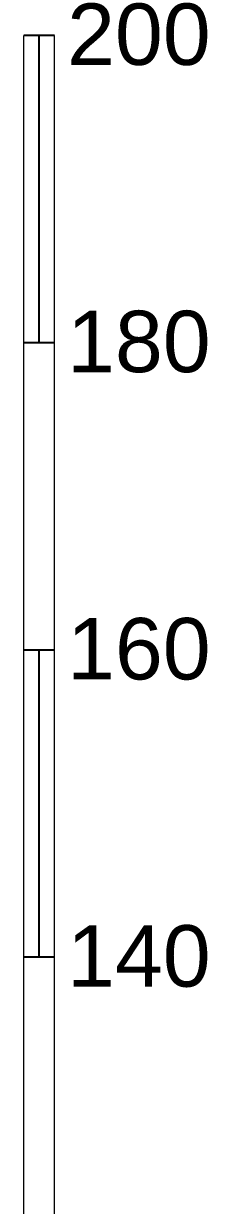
# Model space of a CAD drawing. Header units: inches. Extents: x 444671 to 463716, y 1783086 to 1794968.
# Drawn here: x 458292.4 to 458304.3, y 1784162.2 to 1784239.1 of the extents above; entities that cross this region are included whole.
import ezdxf
from ezdxf.enums import TextEntityAlignment as Align

# ---------------------------------------------------------------- set-up
doc = ezdxf.new("R2010")
doc.units = ezdxf.units.IN
doc.header["$MEASUREMENT"] = 0
doc.layers.add('PGRIDT', color=7, linetype='Continuous', lineweight=15)
doc.styles.add('25', font='', dxfattribs={"height": 5})
doc.styles.get('25').set_extended_font_data('.VnArial')

msp = doc.modelspace()

# ---------------------------------------------------------------- linework, layer by layer
at = {"lineweight": 20}
for points in [[(458292.3569, 1784038.3548), (458292.3569, 1784238.3548)], [(458294.3569, 1783998.3548), (458294.3569, 1784238.3548)]]:
    msp.add_lwpolyline(points, dxfattribs=at)
for points in [[(458294.3569, 1784238.3548), (458292.3569, 1784238.3548)], [(458293.3569, 1784218.3548), (458293.3569, 1784238.3548)], [(458294.3569, 1784218.3548), (458292.3569, 1784218.3548)], [(458294.3569, 1784198.3548), (458292.3569, 1784198.3548)], [(458293.3569, 1784178.3548), (458293.3569, 1784198.3548)], [(458294.3569, 1784178.3548), (458292.3569, 1784178.3548)]]:
    msp.add_lwpolyline(points)

# ---------------------------------------------------------------- texts
at = {"layer": 'PGRIDT', "style": '25'}
for s, p in [('200', (458304.5006, 1784238.4434)), ('180', (458304.5006, 1784218.4434)), ('160', (458304.5006, 1784198.4434)), ('140', (458304.5006, 1784178.4434))]:
    msp.add_text(s, height=4, dxfattribs=at).set_placement(p, align=Align.MIDDLE_RIGHT)

doc.saveas('drawing.dxf')
